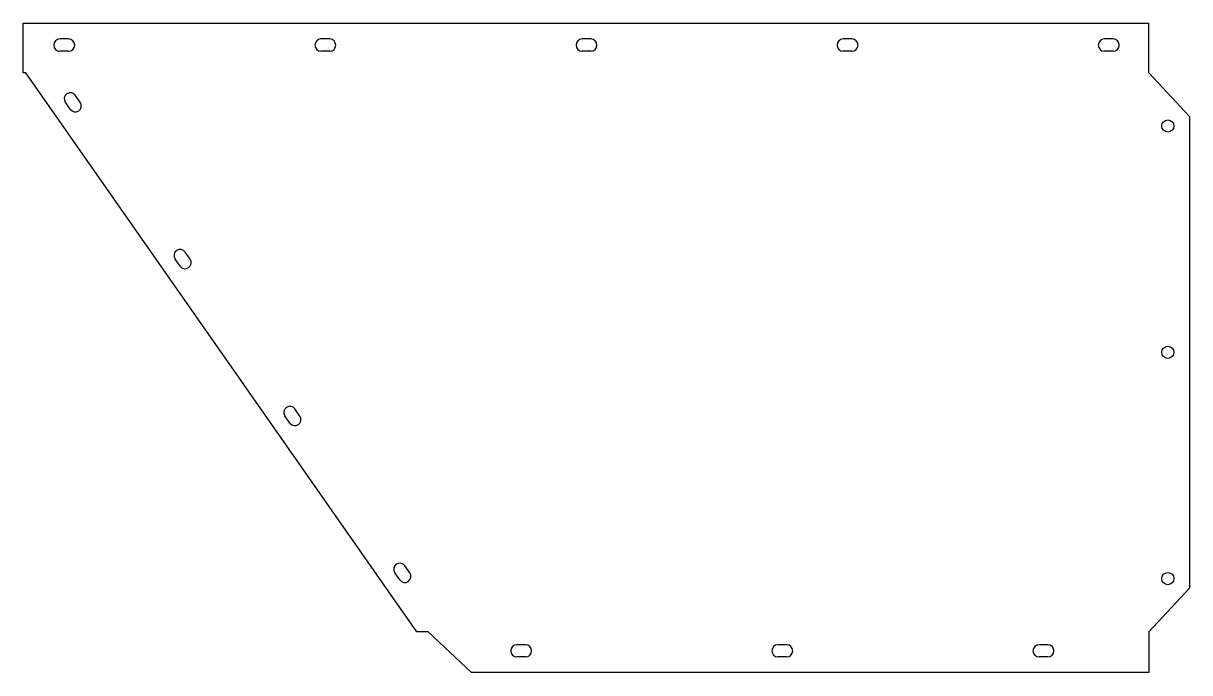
# Model space of a CAD drawing. Header units: millimetres. Extents: x 717 to 2057, y -15 to 731.
import ezdxf

# ---------------------------------------------------------------- set-up
doc = ezdxf.new("R2010")
doc.units = ezdxf.units.MM

msp = doc.modelspace()

# ---------------------------------------------------------------- linework, layer by layer
for p, q in [((716.8, 730.8), (2009.8, 730.8)), ((716.8, 673.8), (716.8, 730.8)), ((2009.8, 673.8), (2009.8, 730.8)), ((768.8, 712.8), (758.8, 712.8)), ((1068.8, 712.8), (1058.8, 712.8)), ((1368.8, 712.8), (1358.8, 712.8)), ((1668.8, 712.8), (1658.8, 712.8)), ((1968.8, 712.8), (1958.8, 712.8)), ((768.8, 698.8), (758.8, 698.8)), ((1068.8, 698.8), (1058.8, 698.8)), ((1368.8, 698.8), (1358.8, 698.8)), ((1668.8, 698.8), (1658.8, 698.8)), ((1968.8, 698.8), (1958.8, 698.8)), ((719.6, 673.8), (716.8, 673.8)), ((1169, 31.8), (719.6, 673.8)), ((2009.8, 673.8), (2056.8, 623.8)), ((782.3, 640.1), (776.5, 648.3)), ((770.8, 632), (765.1, 640.2)), ((2056.8, 623.8), (2056.8, 81.8)), ((897, 451.8), (891.2, 460)), ((908.4, 459.8), (902.7, 468)), ((1034.6, 279.6), (1028.9, 287.8)), ((1023.1, 271.6), (1017.4, 279.8)), ((1160.8, 99.4), (1155, 107.6)), ((1149.3, 91.3), (1143.6, 99.5)), ((2009.8, 31.8), (2056.8, 81.8)), ((1181.8, 31.8), (1169, 31.8)), ((1181.8, 31.8), (1231.8, -15.2)), ((2009.8, 31.8), (2009.8, -15.2)), ((1293.8, 16.8), (1283.8, 16.8)), ((1593.8, 16.8), (1583.8, 16.8)), ((1893.8, 16.8), (1883.8, 16.8)), ((1293.8, 2.8), (1283.8, 2.8)), ((1593.8, 2.8), (1583.8, 2.8)), ((1893.8, 2.8), (1883.8, 2.8)), ((2009.8, -15.2), (1231.8, -15.2))]:
    msp.add_line(p, q)
for centre in [(2031.8, 612.8), (2031.8, 352.8), (2031.8, 92.8)]:
    msp.add_circle(centre, 7)
for centre, start, end in [((758.8, 705.8), 90, 270), ((768.8, 705.8), 270, 90), ((1058.8, 705.8), 90, 270), ((1068.8, 705.8), 270, 90), ((1358.8, 705.8), 90, 270), ((1368.8, 705.8), 270, 90), ((1658.8, 705.8), 90, 270), ((1668.8, 705.8), 270, 90), ((1958.8, 705.8), 90, 270), ((1968.8, 705.8), 270, 90), ((770.8, 644.2), 34.992, 214.992), ((776.5, 636), 214.992, 34.992), ((897, 464), 34.992, 214.992), ((902.7, 455.8), 214.992, 34.992), ((1023.1, 283.8), 34.992, 214.992), ((1028.9, 275.6), 214.992, 34.992), ((1149.3, 103.5), 34.992, 214.992), ((1155, 95.4), 214.992, 34.992), ((1283.8, 9.8), 90, 270), ((1293.8, 9.8), 270, 90), ((1583.8, 9.8), 90, 270), ((1593.8, 9.8), 270, 90), ((1883.8, 9.8), 90, 270), ((1893.8, 9.8), 270, 90)]:
    msp.add_arc(centre, 7, start, end)

doc.saveas('drawing.dxf')
